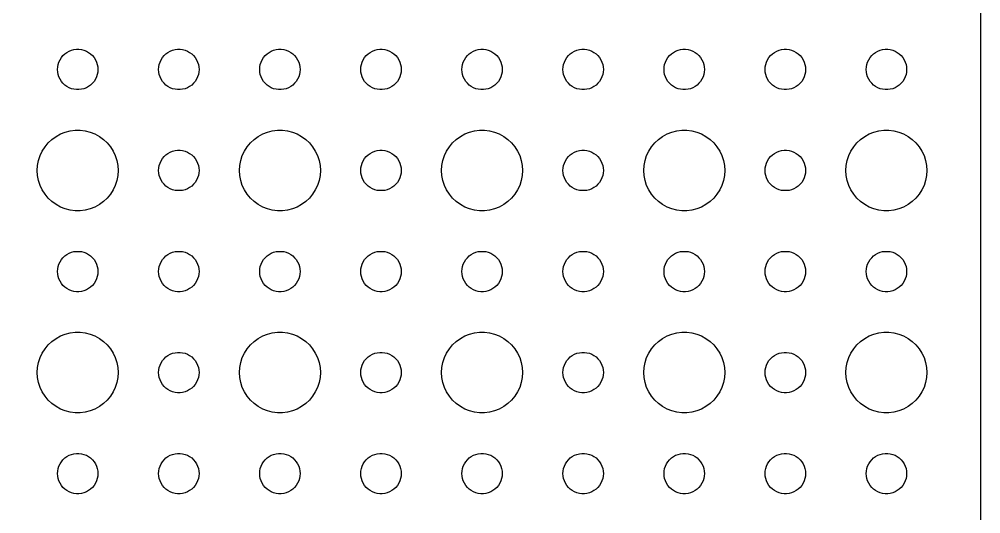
# Model space of a CAD drawing. Extents: x -67 to 67, y -74 to 74.
# Drawn here: x -4.3 to 67, y -3 to 33.7 of the extents above; entities that cross this region are included whole.
import ezdxf

# ---------------------------------------------------------------- set-up
doc = ezdxf.new("R2010")
doc.units = 0
doc.layers.get('0').update_dxf_attribs({"linetype": 'CONTINUOUS'})

msp = doc.modelspace()

# ---------------------------------------------------------------- linework, layer by layer
msp.add_lwpolyline([(67, -69.5), (67, 69.5), (66.9606, 70.1267), (66.8429, 70.7434), (66.6489, 71.3406), (66.3815, 71.9088), (66.0451, 72.4389), (65.6448, 72.9227), (65.1871, 73.3526), (64.6791, 73.7216), (64.1289, 74.0241), (63.5451, 74.2553), (62.9369, 74.4114), (62.314, 74.4901), (62, 74.4901), (62, 74.497), (-62, 74.497)])
for points in [[(-0.09419, 28.503), (-0.28107, 28.5266), (-0.46353, 28.5734), (-0.63867, 28.6428), (-0.80374, 28.7335), (-0.95614, 28.8442), (-1.09345, 28.9732), (-1.21353, 29.1183), (-1.31446, 29.2774), (-1.39466, 29.4478), (-1.45287, 29.627), (-1.48817, 29.812), (-1.5, 30), (-1.48817, 30.188), (-1.45287, 30.373), (-1.39466, 30.5522), (-1.31446, 30.7226), (-1.21353, 30.8817), (-1.09345, 31.0268), (-0.95614, 31.1558), (-0.80374, 31.2665), (-0.63867, 31.3572), (-0.46353, 31.4266), (-0.28107, 31.4734), (-0.09419, 31.497), (0.09419, 31.497), (0.28107, 31.4734), (0.46353, 31.4266), (0.63867, 31.3572), (0.80374, 31.2665), (0.95614, 31.1558), (1.09345, 31.0268), (1.21353, 30.8817), (1.31446, 30.7226), (1.39466, 30.5522), (1.45287, 30.373), (1.48817, 30.188), (1.5, 30), (1.48817, 29.812), (1.45287, 29.627), (1.39466, 29.4478), (1.31446, 29.2774), (1.21353, 29.1183), (1.09345, 28.9732), (0.95614, 28.8442), (0.80374, 28.7335), (0.63867, 28.6428), (0.46353, 28.5734), (0.28107, 28.5266), (0.09419, 28.503)], [(7.40581, 28.503), (7.21893, 28.5266), (7.03647, 28.5734), (6.86133, 28.6428), (6.69626, 28.7335), (6.54386, 28.8442), (6.40655, 28.9732), (6.28647, 29.1183), (6.18554, 29.2774), (6.10534, 29.4478), (6.04713, 29.627), (6.01183, 29.812), (6, 30), (6.01183, 30.188), (6.04713, 30.373), (6.10534, 30.5522), (6.18554, 30.7226), (6.28647, 30.8817), (6.40655, 31.0268), (6.54386, 31.1558), (6.69626, 31.2665), (6.86133, 31.3572), (7.03647, 31.4266), (7.21893, 31.4734), (7.40581, 31.497), (7.59419, 31.497), (7.78107, 31.4734), (7.96353, 31.4266), (8.13867, 31.3572), (8.30374, 31.2665), (8.45614, 31.1558), (8.59345, 31.0268), (8.71353, 30.8817), (8.81446, 30.7226), (8.89466, 30.5522), (8.95287, 30.373), (8.98817, 30.188), (9, 30), (8.98817, 29.812), (8.95287, 29.627), (8.89466, 29.4478), (8.81446, 29.2774), (8.71353, 29.1183), (8.59345, 28.9732), (8.45614, 28.8442), (8.30374, 28.7335), (8.13867, 28.6428), (7.96353, 28.5734), (7.78107, 28.5266), (7.59419, 28.503)], [(14.9058, 28.503), (14.7189, 28.5266), (14.5365, 28.5734), (14.3613, 28.6428), (14.1963, 28.7335), (14.0439, 28.8442), (13.9065, 28.9732), (13.7865, 29.1183), (13.6855, 29.2774), (13.6053, 29.4478), (13.5471, 29.627), (13.5118, 29.812), (13.5, 30), (13.5118, 30.188), (13.5471, 30.373), (13.6053, 30.5522), (13.6855, 30.7226), (13.7865, 30.8817), (13.9065, 31.0268), (14.0439, 31.1558), (14.1963, 31.2665), (14.3613, 31.3572), (14.5365, 31.4266), (14.7189, 31.4734), (14.9058, 31.497), (15.0942, 31.497), (15.2811, 31.4734), (15.4635, 31.4266), (15.6387, 31.3572), (15.8037, 31.2665), (15.9561, 31.1558), (16.0935, 31.0268), (16.2135, 30.8817), (16.3145, 30.7226), (16.3947, 30.5522), (16.4529, 30.373), (16.4882, 30.188), (16.5, 30), (16.4882, 29.812), (16.4529, 29.627), (16.3947, 29.4478), (16.3145, 29.2774), (16.2135, 29.1183), (16.0935, 28.9732), (15.9561, 28.8442), (15.8037, 28.7335), (15.6387, 28.6428), (15.4635, 28.5734), (15.2811, 28.5266), (15.0942, 28.503)], [(22.4058, 28.503), (22.2189, 28.5266), (22.0365, 28.5734), (21.8613, 28.6428), (21.6963, 28.7335), (21.5439, 28.8442), (21.4065, 28.9732), (21.2865, 29.1183), (21.1855, 29.2774), (21.1053, 29.4478), (21.0471, 29.627), (21.0118, 29.812), (21, 30), (21.0118, 30.188), (21.0471, 30.373), (21.1053, 30.5522), (21.1855, 30.7226), (21.2865, 30.8817), (21.4065, 31.0268), (21.5439, 31.1558), (21.6963, 31.2665), (21.8613, 31.3572), (22.0365, 31.4266), (22.2189, 31.4734), (22.4058, 31.497), (22.5942, 31.497), (22.7811, 31.4734), (22.9635, 31.4266), (23.1387, 31.3572), (23.3037, 31.2665), (23.4561, 31.1558), (23.5935, 31.0268), (23.7135, 30.8817), (23.8145, 30.7226), (23.8947, 30.5522), (23.9529, 30.373), (23.9882, 30.188), (24, 30), (23.9882, 29.812), (23.9529, 29.627), (23.8947, 29.4478), (23.8145, 29.2774), (23.7135, 29.1183), (23.5935, 28.9732), (23.4561, 28.8442), (23.3037, 28.7335), (23.1387, 28.6428), (22.9635, 28.5734), (22.7811, 28.5266), (22.5942, 28.503)], [(29.9058, 28.503), (29.7189, 28.5266), (29.5365, 28.5734), (29.3613, 28.6428), (29.1963, 28.7335), (29.0439, 28.8442), (28.9065, 28.9732), (28.7865, 29.1183), (28.6855, 29.2774), (28.6053, 29.4478), (28.5471, 29.627), (28.5118, 29.812), (28.5, 30), (28.5118, 30.188), (28.5471, 30.373), (28.6053, 30.5522), (28.6855, 30.7226), (28.7865, 30.8817), (28.9065, 31.0268), (29.0439, 31.1558), (29.1963, 31.2665), (29.3613, 31.3572), (29.5365, 31.4266), (29.7189, 31.4734), (29.9058, 31.497), (30.0942, 31.497), (30.2811, 31.4734), (30.4635, 31.4266), (30.6387, 31.3572), (30.8037, 31.2665), (30.9561, 31.1558), (31.0935, 31.0268), (31.2135, 30.8817), (31.3145, 30.7226), (31.3947, 30.5522), (31.4529, 30.373), (31.4882, 30.188), (31.5, 30), (31.4882, 29.812), (31.4529, 29.627), (31.3947, 29.4478), (31.3145, 29.2774), (31.2135, 29.1183), (31.0935, 28.9732), (30.9561, 28.8442), (30.8037, 28.7335), (30.6387, 28.6428), (30.4635, 28.5734), (30.2811, 28.5266), (30.0942, 28.503)], [(37.4058, 28.503), (37.2189, 28.5266), (37.0365, 28.5734), (36.8613, 28.6428), (36.6963, 28.7335), (36.5439, 28.8442), (36.4065, 28.9732), (36.2865, 29.1183), (36.1855, 29.2774), (36.1053, 29.4478), (36.0471, 29.627), (36.0118, 29.812), (36, 30), (36.0118, 30.188), (36.0471, 30.373), (36.1053, 30.5522), (36.1855, 30.7226), (36.2865, 30.8817), (36.4065, 31.0268), (36.5439, 31.1558), (36.6963, 31.2665), (36.8613, 31.3572), (37.0365, 31.4266), (37.2189, 31.4734), (37.4058, 31.497), (37.5942, 31.497), (37.7811, 31.4734), (37.9635, 31.4266), (38.1387, 31.3572), (38.3037, 31.2665), (38.4561, 31.1558), (38.5935, 31.0268), (38.7135, 30.8817), (38.8145, 30.7226), (38.8947, 30.5522), (38.9529, 30.373), (38.9882, 30.188), (39, 30), (38.9882, 29.812), (38.9529, 29.627), (38.8947, 29.4478), (38.8145, 29.2774), (38.7135, 29.1183), (38.5935, 28.9732), (38.4561, 28.8442), (38.3037, 28.7335), (38.1387, 28.6428), (37.9635, 28.5734), (37.7811, 28.5266), (37.5942, 28.503)], [(44.9058, 28.503), (44.7189, 28.5266), (44.5365, 28.5734), (44.3613, 28.6428), (44.1963, 28.7335), (44.0439, 28.8442), (43.9065, 28.9732), (43.7865, 29.1183), (43.6855, 29.2774), (43.6053, 29.4478), (43.5471, 29.627), (43.5118, 29.812), (43.5, 30), (43.5118, 30.188), (43.5471, 30.373), (43.6053, 30.5522), (43.6855, 30.7226), (43.7865, 30.8817), (43.9065, 31.0268), (44.0439, 31.1558), (44.1963, 31.2665), (44.3613, 31.3572), (44.5365, 31.4266), (44.7189, 31.4734), (44.9058, 31.497), (45.0942, 31.497), (45.2811, 31.4734), (45.4635, 31.4266), (45.6387, 31.3572), (45.8037, 31.2665), (45.9561, 31.1558), (46.0935, 31.0268), (46.2135, 30.8817), (46.3145, 30.7226), (46.3947, 30.5522), (46.4529, 30.373), (46.4882, 30.188), (46.5, 30), (46.4882, 29.812), (46.4529, 29.627), (46.3947, 29.4478), (46.3145, 29.2774), (46.2135, 29.1183), (46.0935, 28.9732), (45.9561, 28.8442), (45.8037, 28.7335), (45.6387, 28.6428), (45.4635, 28.5734), (45.2811, 28.5266), (45.0942, 28.503)], [(52.4058, 28.503), (52.2189, 28.5266), (52.0365, 28.5734), (51.8613, 28.6428), (51.6963, 28.7335), (51.5439, 28.8442), (51.4065, 28.9732), (51.2865, 29.1183), (51.1855, 29.2774), (51.1053, 29.4478), (51.0471, 29.627), (51.0118, 29.812), (51, 30), (51.0118, 30.188), (51.0471, 30.373), (51.1053, 30.5522), (51.1855, 30.7226), (51.2865, 30.8817), (51.4065, 31.0268), (51.5439, 31.1558), (51.6963, 31.2665), (51.8613, 31.3572), (52.0365, 31.4266), (52.2189, 31.4734), (52.4058, 31.497), (52.5942, 31.497), (52.7811, 31.4734), (52.9635, 31.4266), (53.1387, 31.3572), (53.3037, 31.2665), (53.4561, 31.1558), (53.5935, 31.0268), (53.7135, 30.8817), (53.8145, 30.7226), (53.8947, 30.5522), (53.9529, 30.373), (53.9882, 30.188), (54, 30), (53.9882, 29.812), (53.9529, 29.627), (53.8947, 29.4478), (53.8145, 29.2774), (53.7135, 29.1183), (53.5935, 28.9732), (53.4561, 28.8442), (53.3037, 28.7335), (53.1387, 28.6428), (52.9635, 28.5734), (52.7811, 28.5266), (52.5942, 28.503)], [(59.9058, 28.503), (59.7189, 28.5266), (59.5365, 28.5734), (59.3613, 28.6428), (59.1963, 28.7335), (59.0439, 28.8442), (58.9065, 28.9732), (58.7865, 29.1183), (58.6855, 29.2774), (58.6053, 29.4478), (58.5471, 29.627), (58.5118, 29.812), (58.5, 30), (58.5118, 30.188), (58.5471, 30.373), (58.6053, 30.5522), (58.6855, 30.7226), (58.7865, 30.8817), (58.9065, 31.0268), (59.0439, 31.1558), (59.1963, 31.2665), (59.3613, 31.3572), (59.5365, 31.4266), (59.7189, 31.4734), (59.9058, 31.497), (60.0942, 31.497), (60.2811, 31.4734), (60.4635, 31.4266), (60.6387, 31.3572), (60.8037, 31.2665), (60.9561, 31.1558), (61.0935, 31.0268), (61.2135, 30.8817), (61.3145, 30.7226), (61.3947, 30.5522), (61.4529, 30.373), (61.4882, 30.188), (61.5, 30), (61.4882, 29.812), (61.4529, 29.627), (61.3947, 29.4478), (61.3145, 29.2774), (61.2135, 29.1183), (61.0935, 28.9732), (60.9561, 28.8442), (60.8037, 28.7335), (60.6387, 28.6428), (60.4635, 28.5734), (60.2811, 28.5266), (60.0942, 28.503)], [(-0.18837, 19.5059), (-0.56214, 19.5531), (-0.92705, 19.6468), (-1.27734, 19.7855), (-1.60748, 19.967), (-1.91227, 20.1885), (-2.18691, 20.4464), (-2.42705, 20.7366), (-2.62892, 21.0547), (-2.78933, 21.3956), (-2.90575, 21.7539), (-2.97634, 22.124), (-3, 22.5), (-2.97634, 22.876), (-2.90575, 23.2461), (-2.78933, 23.6044), (-2.62892, 23.9453), (-2.42705, 24.2634), (-2.18691, 24.5536), (-1.91227, 24.8115), (-1.60748, 25.033), (-1.27734, 25.2145), (-0.92705, 25.3532), (-0.56214, 25.4469), (-0.18837, 25.4941), (0.18837, 25.4941), (0.56214, 25.4469), (0.92705, 25.3532), (1.27734, 25.2145), (1.60748, 25.033), (1.91227, 24.8115), (2.18691, 24.5536), (2.42705, 24.2634), (2.62892, 23.9453), (2.78933, 23.6044), (2.90575, 23.2461), (2.97634, 22.876), (3, 22.5), (2.97634, 22.124), (2.90575, 21.7539), (2.78933, 21.3956), (2.62892, 21.0547), (2.42705, 20.7366), (2.18691, 20.4464), (1.91227, 20.1885), (1.60748, 19.967), (1.27734, 19.7855), (0.92705, 19.6468), (0.56214, 19.5531), (0.18837, 19.5059)], [(14.8116, 19.5059), (14.4379, 19.5531), (14.0729, 19.6468), (13.7227, 19.7855), (13.3925, 19.967), (13.0877, 20.1885), (12.8131, 20.4464), (12.5729, 20.7366), (12.3711, 21.0547), (12.2107, 21.3956), (12.0943, 21.7539), (12.0237, 22.124), (12, 22.5), (12.0237, 22.876), (12.0943, 23.2461), (12.2107, 23.6044), (12.3711, 23.9453), (12.5729, 24.2634), (12.8131, 24.5536), (13.0877, 24.8115), (13.3925, 25.033), (13.7227, 25.2145), (14.0729, 25.3532), (14.4379, 25.4469), (14.8116, 25.4941), (15.1884, 25.4941), (15.5621, 25.4469), (15.9271, 25.3532), (16.2773, 25.2145), (16.6075, 25.033), (16.9123, 24.8115), (17.1869, 24.5536), (17.4271, 24.2634), (17.6289, 23.9453), (17.7893, 23.6044), (17.9057, 23.2461), (17.9763, 22.876), (18, 22.5), (17.9763, 22.124), (17.9057, 21.7539), (17.7893, 21.3956), (17.6289, 21.0547), (17.4271, 20.7366), (17.1869, 20.4464), (16.9123, 20.1885), (16.6075, 19.967), (16.2773, 19.7855), (15.9271, 19.6468), (15.5621, 19.5531), (15.1884, 19.5059)], [(29.8116, 19.5059), (29.4379, 19.5531), (29.0729, 19.6468), (28.7227, 19.7855), (28.3925, 19.967), (28.0877, 20.1885), (27.8131, 20.4464), (27.5729, 20.7366), (27.3711, 21.0547), (27.2107, 21.3956), (27.0943, 21.7539), (27.0237, 22.124), (27, 22.5), (27.0237, 22.876), (27.0943, 23.2461), (27.2107, 23.6044), (27.3711, 23.9453), (27.5729, 24.2634), (27.8131, 24.5536), (28.0877, 24.8115), (28.3925, 25.033), (28.7227, 25.2145), (29.0729, 25.3532), (29.4379, 25.4469), (29.8116, 25.4941), (30.1884, 25.4941), (30.5621, 25.4469), (30.9271, 25.3532), (31.2773, 25.2145), (31.6075, 25.033), (31.9123, 24.8115), (32.1869, 24.5536), (32.4271, 24.2634), (32.6289, 23.9453), (32.7893, 23.6044), (32.9057, 23.2461), (32.9763, 22.876), (33, 22.5), (32.9763, 22.124), (32.9057, 21.7539), (32.7893, 21.3956), (32.6289, 21.0547), (32.4271, 20.7366), (32.1869, 20.4464), (31.9123, 20.1885), (31.6075, 19.967), (31.2773, 19.7855), (30.9271, 19.6468), (30.5621, 19.5531), (30.1884, 19.5059)], [(44.8116, 19.5059), (44.4379, 19.5531), (44.0729, 19.6468), (43.7227, 19.7855), (43.3925, 19.967), (43.0877, 20.1885), (42.8131, 20.4464), (42.5729, 20.7366), (42.3711, 21.0547), (42.2107, 21.3956), (42.0943, 21.7539), (42.0237, 22.124), (42, 22.5), (42.0237, 22.876), (42.0943, 23.2461), (42.2107, 23.6044), (42.3711, 23.9453), (42.5729, 24.2634), (42.8131, 24.5536), (43.0877, 24.8115), (43.3925, 25.033), (43.7227, 25.2145), (44.0729, 25.3532), (44.4379, 25.4469), (44.8116, 25.4941), (45.1884, 25.4941), (45.5621, 25.4469), (45.9271, 25.3532), (46.2773, 25.2145), (46.6075, 25.033), (46.9123, 24.8115), (47.1869, 24.5536), (47.4271, 24.2634), (47.6289, 23.9453), (47.7893, 23.6044), (47.9057, 23.2461), (47.9763, 22.876), (48, 22.5), (47.9763, 22.124), (47.9057, 21.7539), (47.7893, 21.3956), (47.6289, 21.0547), (47.4271, 20.7366), (47.1869, 20.4464), (46.9123, 20.1885), (46.6075, 19.967), (46.2773, 19.7855), (45.9271, 19.6468), (45.5621, 19.5531), (45.1884, 19.5059)], [(59.8116, 19.5059), (59.4379, 19.5531), (59.0729, 19.6468), (58.7227, 19.7855), (58.3925, 19.967), (58.0877, 20.1885), (57.8131, 20.4464), (57.5729, 20.7366), (57.3711, 21.0547), (57.2107, 21.3956), (57.0943, 21.7539), (57.0237, 22.124), (57, 22.5), (57.0237, 22.876), (57.0943, 23.2461), (57.2107, 23.6044), (57.3711, 23.9453), (57.5729, 24.2634), (57.8131, 24.5536), (58.0877, 24.8115), (58.3925, 25.033), (58.7227, 25.2145), (59.0729, 25.3532), (59.4379, 25.4469), (59.8116, 25.4941), (60.1884, 25.4941), (60.5621, 25.4469), (60.9271, 25.3532), (61.2773, 25.2145), (61.6075, 25.033), (61.9123, 24.8115), (62.1869, 24.5536), (62.4271, 24.2634), (62.6289, 23.9453), (62.7893, 23.6044), (62.9057, 23.2461), (62.9763, 22.876), (63, 22.5), (62.9763, 22.124), (62.9057, 21.7539), (62.7893, 21.3956), (62.6289, 21.0547), (62.4271, 20.7366), (62.1869, 20.4464), (61.9123, 20.1885), (61.6075, 19.967), (61.2773, 19.7855), (60.9271, 19.6468), (60.5621, 19.5531), (60.1884, 19.5059)], [(7.40581, 21.003), (7.21893, 21.0266), (7.03647, 21.0734), (6.86133, 21.1428), (6.69626, 21.2335), (6.54386, 21.3442), (6.40655, 21.4732), (6.28647, 21.6183), (6.18554, 21.7774), (6.10534, 21.9478), (6.04713, 22.127), (6.01183, 22.312), (6, 22.5), (6.01183, 22.688), (6.04713, 22.873), (6.10534, 23.0522), (6.18554, 23.2226), (6.28647, 23.3817), (6.40655, 23.5268), (6.54386, 23.6558), (6.69626, 23.7665), (6.86133, 23.8572), (7.03647, 23.9266), (7.21893, 23.9734), (7.40581, 23.997), (7.59419, 23.997), (7.78107, 23.9734), (7.96353, 23.9266), (8.13867, 23.8572), (8.30374, 23.7665), (8.45614, 23.6558), (8.59345, 23.5268), (8.71353, 23.3817), (8.81446, 23.2226), (8.89466, 23.0522), (8.95287, 22.873), (8.98817, 22.688), (9, 22.5), (8.98817, 22.312), (8.95287, 22.127), (8.89466, 21.9478), (8.81446, 21.7774), (8.71353, 21.6183), (8.59345, 21.4732), (8.45614, 21.3442), (8.30374, 21.2335), (8.13867, 21.1428), (7.96353, 21.0734), (7.78107, 21.0266), (7.59419, 21.003)], [(22.4058, 21.003), (22.2189, 21.0266), (22.0365, 21.0734), (21.8613, 21.1428), (21.6963, 21.2335), (21.5439, 21.3442), (21.4065, 21.4732), (21.2865, 21.6183), (21.1855, 21.7774), (21.1053, 21.9478), (21.0471, 22.127), (21.0118, 22.312), (21, 22.5), (21.0118, 22.688), (21.0471, 22.873), (21.1053, 23.0522), (21.1855, 23.2226), (21.2865, 23.3817), (21.4065, 23.5268), (21.5439, 23.6558), (21.6963, 23.7665), (21.8613, 23.8572), (22.0365, 23.9266), (22.2189, 23.9734), (22.4058, 23.997), (22.5942, 23.997), (22.7811, 23.9734), (22.9635, 23.9266), (23.1387, 23.8572), (23.3037, 23.7665), (23.4561, 23.6558), (23.5935, 23.5268), (23.7135, 23.3817), (23.8145, 23.2226), (23.8947, 23.0522), (23.9529, 22.873), (23.9882, 22.688), (24, 22.5), (23.9882, 22.312), (23.9529, 22.127), (23.8947, 21.9478), (23.8145, 21.7774), (23.7135, 21.6183), (23.5935, 21.4732), (23.4561, 21.3442), (23.3037, 21.2335), (23.1387, 21.1428), (22.9635, 21.0734), (22.7811, 21.0266), (22.5942, 21.003)], [(37.4058, 21.003), (37.2189, 21.0266), (37.0365, 21.0734), (36.8613, 21.1428), (36.6963, 21.2335), (36.5439, 21.3442), (36.4065, 21.4732), (36.2865, 21.6183), (36.1855, 21.7774), (36.1053, 21.9478), (36.0471, 22.127), (36.0118, 22.312), (36, 22.5), (36.0118, 22.688), (36.0471, 22.873), (36.1053, 23.0522), (36.1855, 23.2226), (36.2865, 23.3817), (36.4065, 23.5268), (36.5439, 23.6558), (36.6963, 23.7665), (36.8613, 23.8572), (37.0365, 23.9266), (37.2189, 23.9734), (37.4058, 23.997), (37.5942, 23.997), (37.7811, 23.9734), (37.9635, 23.9266), (38.1387, 23.8572), (38.3037, 23.7665), (38.4561, 23.6558), (38.5935, 23.5268), (38.7135, 23.3817), (38.8145, 23.2226), (38.8947, 23.0522), (38.9529, 22.873), (38.9882, 22.688), (39, 22.5), (38.9882, 22.312), (38.9529, 22.127), (38.8947, 21.9478), (38.8145, 21.7774), (38.7135, 21.6183), (38.5935, 21.4732), (38.4561, 21.3442), (38.3037, 21.2335), (38.1387, 21.1428), (37.9635, 21.0734), (37.7811, 21.0266), (37.5942, 21.003)], [(52.4058, 21.003), (52.2189, 21.0266), (52.0365, 21.0734), (51.8613, 21.1428), (51.6963, 21.2335), (51.5439, 21.3442), (51.4065, 21.4732), (51.2865, 21.6183), (51.1855, 21.7774), (51.1053, 21.9478), (51.0471, 22.127), (51.0118, 22.312), (51, 22.5), (51.0118, 22.688), (51.0471, 22.873), (51.1053, 23.0522), (51.1855, 23.2226), (51.2865, 23.3817), (51.4065, 23.5268), (51.5439, 23.6558), (51.6963, 23.7665), (51.8613, 23.8572), (52.0365, 23.9266), (52.2189, 23.9734), (52.4058, 23.997), (52.5942, 23.997), (52.7811, 23.9734), (52.9635, 23.9266), (53.1387, 23.8572), (53.3037, 23.7665), (53.4561, 23.6558), (53.5935, 23.5268), (53.7135, 23.3817), (53.8145, 23.2226), (53.8947, 23.0522), (53.9529, 22.873), (53.9882, 22.688), (54, 22.5), (53.9882, 22.312), (53.9529, 22.127), (53.8947, 21.9478), (53.8145, 21.7774), (53.7135, 21.6183), (53.5935, 21.4732), (53.4561, 21.3442), (53.3037, 21.2335), (53.1387, 21.1428), (52.9635, 21.0734), (52.7811, 21.0266), (52.5942, 21.003)], [(-0.09419, 13.503), (-0.28107, 13.5266), (-0.46353, 13.5734), (-0.63867, 13.6428), (-0.80374, 13.7335), (-0.95614, 13.8442), (-1.09345, 13.9732), (-1.21353, 14.1183), (-1.31446, 14.2774), (-1.39466, 14.4478), (-1.45287, 14.627), (-1.48817, 14.812), (-1.5, 15), (-1.48817, 15.188), (-1.45287, 15.373), (-1.39466, 15.5522), (-1.31446, 15.7226), (-1.21353, 15.8817), (-1.09345, 16.0268), (-0.95614, 16.1558), (-0.80374, 16.2665), (-0.63867, 16.3572), (-0.46353, 16.4266), (-0.28107, 16.4734), (-0.09419, 16.497), (0.09419, 16.497), (0.28107, 16.4734), (0.46353, 16.4266), (0.63867, 16.3572), (0.80374, 16.2665), (0.95614, 16.1558), (1.09345, 16.0268), (1.21353, 15.8817), (1.31446, 15.7226), (1.39466, 15.5522), (1.45287, 15.373), (1.48817, 15.188), (1.5, 15), (1.48817, 14.812), (1.45287, 14.627), (1.39466, 14.4478), (1.31446, 14.2774), (1.21353, 14.1183), (1.09345, 13.9732), (0.95614, 13.8442), (0.80374, 13.7335), (0.63867, 13.6428), (0.46353, 13.5734), (0.28107, 13.5266), (0.09419, 13.503)], [(7.40581, 13.503), (7.21893, 13.5266), (7.03647, 13.5734), (6.86133, 13.6428), (6.69626, 13.7335), (6.54386, 13.8442), (6.40655, 13.9732), (6.28647, 14.1183), (6.18554, 14.2774), (6.10534, 14.4478), (6.04713, 14.627), (6.01183, 14.812), (6, 15), (6.01183, 15.188), (6.04713, 15.373), (6.10534, 15.5522), (6.18554, 15.7226), (6.28647, 15.8817), (6.40655, 16.0268), (6.54386, 16.1558), (6.69626, 16.2665), (6.86133, 16.3572), (7.03647, 16.4266), (7.21893, 16.4734), (7.40581, 16.497), (7.59419, 16.497), (7.78107, 16.4734), (7.96353, 16.4266), (8.13867, 16.3572), (8.30374, 16.2665), (8.45614, 16.1558), (8.59345, 16.0268), (8.71353, 15.8817), (8.81446, 15.7226), (8.89466, 15.5522), (8.95287, 15.373), (8.98817, 15.188), (9, 15), (8.98817, 14.812), (8.95287, 14.627), (8.89466, 14.4478), (8.81446, 14.2774), (8.71353, 14.1183), (8.59345, 13.9732), (8.45614, 13.8442), (8.30374, 13.7335), (8.13867, 13.6428), (7.96353, 13.5734), (7.78107, 13.5266), (7.59419, 13.503)], [(14.9058, 13.503), (14.7189, 13.5266), (14.5365, 13.5734), (14.3613, 13.6428), (14.1963, 13.7335), (14.0439, 13.8442), (13.9065, 13.9732), (13.7865, 14.1183), (13.6855, 14.2774), (13.6053, 14.4478), (13.5471, 14.627), (13.5118, 14.812), (13.5, 15), (13.5118, 15.188), (13.5471, 15.373), (13.6053, 15.5522), (13.6855, 15.7226), (13.7865, 15.8817), (13.9065, 16.0268), (14.0439, 16.1558), (14.1963, 16.2665), (14.3613, 16.3572), (14.5365, 16.4266), (14.7189, 16.4734), (14.9058, 16.497), (15.0942, 16.497), (15.2811, 16.4734), (15.4635, 16.4266), (15.6387, 16.3572), (15.8037, 16.2665), (15.9561, 16.1558), (16.0935, 16.0268), (16.2135, 15.8817), (16.3145, 15.7226), (16.3947, 15.5522), (16.4529, 15.373), (16.4882, 15.188), (16.5, 15), (16.4882, 14.812), (16.4529, 14.627), (16.3947, 14.4478), (16.3145, 14.2774), (16.2135, 14.1183), (16.0935, 13.9732), (15.9561, 13.8442), (15.8037, 13.7335), (15.6387, 13.6428), (15.4635, 13.5734), (15.2811, 13.5266), (15.0942, 13.503)], [(22.4058, 13.503), (22.2189, 13.5266), (22.0365, 13.5734), (21.8613, 13.6428), (21.6963, 13.7335), (21.5439, 13.8442), (21.4065, 13.9732), (21.2865, 14.1183), (21.1855, 14.2774), (21.1053, 14.4478), (21.0471, 14.627), (21.0118, 14.812), (21, 15), (21.0118, 15.188), (21.0471, 15.373), (21.1053, 15.5522), (21.1855, 15.7226), (21.2865, 15.8817), (21.4065, 16.0268), (21.5439, 16.1558), (21.6963, 16.2665), (21.8613, 16.3572), (22.0365, 16.4266), (22.2189, 16.4734), (22.4058, 16.497), (22.5942, 16.497), (22.7811, 16.4734), (22.9635, 16.4266), (23.1387, 16.3572), (23.3037, 16.2665), (23.4561, 16.1558), (23.5935, 16.0268), (23.7135, 15.8817), (23.8145, 15.7226), (23.8947, 15.5522), (23.9529, 15.373), (23.9882, 15.188), (24, 15), (23.9882, 14.812), (23.9529, 14.627), (23.8947, 14.4478), (23.8145, 14.2774), (23.7135, 14.1183), (23.5935, 13.9732), (23.4561, 13.8442), (23.3037, 13.7335), (23.1387, 13.6428), (22.9635, 13.5734), (22.7811, 13.5266), (22.5942, 13.503)], [(29.9058, 13.503), (29.7189, 13.5266), (29.5365, 13.5734), (29.3613, 13.6428), (29.1963, 13.7335), (29.0439, 13.8442), (28.9065, 13.9732), (28.7865, 14.1183), (28.6855, 14.2774), (28.6053, 14.4478), (28.5471, 14.627), (28.5118, 14.812), (28.5, 15), (28.5118, 15.188), (28.5471, 15.373), (28.6053, 15.5522), (28.6855, 15.7226), (28.7865, 15.8817), (28.9065, 16.0268), (29.0439, 16.1558), (29.1963, 16.2665), (29.3613, 16.3572), (29.5365, 16.4266), (29.7189, 16.4734), (29.9058, 16.497), (30.0942, 16.497), (30.2811, 16.4734), (30.4635, 16.4266), (30.6387, 16.3572), (30.8037, 16.2665), (30.9561, 16.1558), (31.0935, 16.0268), (31.2135, 15.8817), (31.3145, 15.7226), (31.3947, 15.5522), (31.4529, 15.373), (31.4882, 15.188), (31.5, 15), (31.4882, 14.812), (31.4529, 14.627), (31.3947, 14.4478), (31.3145, 14.2774), (31.2135, 14.1183), (31.0935, 13.9732), (30.9561, 13.8442), (30.8037, 13.7335), (30.6387, 13.6428), (30.4635, 13.5734), (30.2811, 13.5266), (30.0942, 13.503)], [(37.4058, 13.503), (37.2189, 13.5266), (37.0365, 13.5734), (36.8613, 13.6428), (36.6963, 13.7335), (36.5439, 13.8442), (36.4065, 13.9732), (36.2865, 14.1183), (36.1855, 14.2774), (36.1053, 14.4478), (36.0471, 14.627), (36.0118, 14.812), (36, 15), (36.0118, 15.188), (36.0471, 15.373), (36.1053, 15.5522), (36.1855, 15.7226), (36.2865, 15.8817), (36.4065, 16.0268), (36.5439, 16.1558), (36.6963, 16.2665), (36.8613, 16.3572), (37.0365, 16.4266), (37.2189, 16.4734), (37.4058, 16.497), (37.5942, 16.497), (37.7811, 16.4734), (37.9635, 16.4266), (38.1387, 16.3572), (38.3037, 16.2665), (38.4561, 16.1558), (38.5935, 16.0268), (38.7135, 15.8817), (38.8145, 15.7226), (38.8947, 15.5522), (38.9529, 15.373), (38.9882, 15.188), (39, 15), (38.9882, 14.812), (38.9529, 14.627), (38.8947, 14.4478), (38.8145, 14.2774), (38.7135, 14.1183), (38.5935, 13.9732), (38.4561, 13.8442), (38.3037, 13.7335), (38.1387, 13.6428), (37.9635, 13.5734), (37.7811, 13.5266), (37.5942, 13.503)], [(44.9058, 13.503), (44.7189, 13.5266), (44.5365, 13.5734), (44.3613, 13.6428), (44.1963, 13.7335), (44.0439, 13.8442), (43.9065, 13.9732), (43.7865, 14.1183), (43.6855, 14.2774), (43.6053, 14.4478), (43.5471, 14.627), (43.5118, 14.812), (43.5, 15), (43.5118, 15.188), (43.5471, 15.373), (43.6053, 15.5522), (43.6855, 15.7226), (43.7865, 15.8817), (43.9065, 16.0268), (44.0439, 16.1558), (44.1963, 16.2665), (44.3613, 16.3572), (44.5365, 16.4266), (44.7189, 16.4734), (44.9058, 16.497), (45.0942, 16.497), (45.2811, 16.4734), (45.4635, 16.4266), (45.6387, 16.3572), (45.8037, 16.2665), (45.9561, 16.1558), (46.0935, 16.0268), (46.2135, 15.8817), (46.3145, 15.7226), (46.3947, 15.5522), (46.4529, 15.373), (46.4882, 15.188), (46.5, 15), (46.4882, 14.812), (46.4529, 14.627), (46.3947, 14.4478), (46.3145, 14.2774), (46.2135, 14.1183), (46.0935, 13.9732), (45.9561, 13.8442), (45.8037, 13.7335), (45.6387, 13.6428), (45.4635, 13.5734), (45.2811, 13.5266), (45.0942, 13.503)], [(52.4058, 13.503), (52.2189, 13.5266), (52.0365, 13.5734), (51.8613, 13.6428), (51.6963, 13.7335), (51.5439, 13.8442), (51.4065, 13.9732), (51.2865, 14.1183), (51.1855, 14.2774), (51.1053, 14.4478), (51.0471, 14.627), (51.0118, 14.812), (51, 15), (51.0118, 15.188), (51.0471, 15.373), (51.1053, 15.5522), (51.1855, 15.7226), (51.2865, 15.8817), (51.4065, 16.0268), (51.5439, 16.1558), (51.6963, 16.2665), (51.8613, 16.3572), (52.0365, 16.4266), (52.2189, 16.4734), (52.4058, 16.497), (52.5942, 16.497), (52.7811, 16.4734), (52.9635, 16.4266), (53.1387, 16.3572), (53.3037, 16.2665), (53.4561, 16.1558), (53.5935, 16.0268), (53.7135, 15.8817), (53.8145, 15.7226), (53.8947, 15.5522), (53.9529, 15.373), (53.9882, 15.188), (54, 15), (53.9882, 14.812), (53.9529, 14.627), (53.8947, 14.4478), (53.8145, 14.2774), (53.7135, 14.1183), (53.5935, 13.9732), (53.4561, 13.8442), (53.3037, 13.7335), (53.1387, 13.6428), (52.9635, 13.5734), (52.7811, 13.5266), (52.5942, 13.503)], [(59.9058, 13.503), (59.7189, 13.5266), (59.5365, 13.5734), (59.3613, 13.6428), (59.1963, 13.7335), (59.0439, 13.8442), (58.9065, 13.9732), (58.7865, 14.1183), (58.6855, 14.2774), (58.6053, 14.4478), (58.5471, 14.627), (58.5118, 14.812), (58.5, 15), (58.5118, 15.188), (58.5471, 15.373), (58.6053, 15.5522), (58.6855, 15.7226), (58.7865, 15.8817), (58.9065, 16.0268), (59.0439, 16.1558), (59.1963, 16.2665), (59.3613, 16.3572), (59.5365, 16.4266), (59.7189, 16.4734), (59.9058, 16.497), (60.0942, 16.497), (60.2811, 16.4734), (60.4635, 16.4266), (60.6387, 16.3572), (60.8037, 16.2665), (60.9561, 16.1558), (61.0935, 16.0268), (61.2135, 15.8817), (61.3145, 15.7226), (61.3947, 15.5522), (61.4529, 15.373), (61.4882, 15.188), (61.5, 15), (61.4882, 14.812), (61.4529, 14.627), (61.3947, 14.4478), (61.3145, 14.2774), (61.2135, 14.1183), (61.0935, 13.9732), (60.9561, 13.8442), (60.8037, 13.7335), (60.6387, 13.6428), (60.4635, 13.5734), (60.2811, 13.5266), (60.0942, 13.503)], [(-0.18837, 4.50592), (-0.56214, 4.55314), (-0.92705, 4.64683), (-1.27734, 4.78552), (-1.60748, 4.96702), (-1.91227, 5.18846), (-2.18691, 5.44636), (-2.42705, 5.73664), (-2.62892, 6.05474), (-2.78933, 6.39563), (-2.90575, 6.75393), (-2.97634, 7.124), (-3, 7.5), (-2.97634, 7.876), (-2.90575, 8.24607), (-2.78933, 8.60437), (-2.62892, 8.94526), (-2.42705, 9.26336), (-2.18691, 9.55364), (-1.91227, 9.81154), (-1.60748, 10.033), (-1.27734, 10.2145), (-0.92705, 10.3532), (-0.56214, 10.4469), (-0.18837, 10.4941), (0.18837, 10.4941), (0.56214, 10.4469), (0.92705, 10.3532), (1.27734, 10.2145), (1.60748, 10.033), (1.91227, 9.81154), (2.18691, 9.55364), (2.42705, 9.26336), (2.62892, 8.94526), (2.78933, 8.60437), (2.90575, 8.24607), (2.97634, 7.876), (3, 7.5), (2.97634, 7.124), (2.90575, 6.75393), (2.78933, 6.39563), (2.62892, 6.05474), (2.42705, 5.73664), (2.18691, 5.44636), (1.91227, 5.18846), (1.60748, 4.96702), (1.27734, 4.78552), (0.92705, 4.64683), (0.56214, 4.55314), (0.18837, 4.50592)], [(14.8116, 4.50592), (14.4379, 4.55314), (14.0729, 4.64683), (13.7227, 4.78552), (13.3925, 4.96702), (13.0877, 5.18846), (12.8131, 5.44636), (12.5729, 5.73664), (12.3711, 6.05474), (12.2107, 6.39563), (12.0943, 6.75393), (12.0237, 7.124), (12, 7.5), (12.0237, 7.876), (12.0943, 8.24607), (12.2107, 8.60437), (12.3711, 8.94526), (12.5729, 9.26336), (12.8131, 9.55364), (13.0877, 9.81154), (13.3925, 10.033), (13.7227, 10.2145), (14.0729, 10.3532), (14.4379, 10.4469), (14.8116, 10.4941), (15.1884, 10.4941), (15.5621, 10.4469), (15.9271, 10.3532), (16.2773, 10.2145), (16.6075, 10.033), (16.9123, 9.81154), (17.1869, 9.55364), (17.4271, 9.26336), (17.6289, 8.94526), (17.7893, 8.60437), (17.9057, 8.24607), (17.9763, 7.876), (18, 7.5), (17.9763, 7.124), (17.9057, 6.75393), (17.7893, 6.39563), (17.6289, 6.05474), (17.4271, 5.73664), (17.1869, 5.44636), (16.9123, 5.18846), (16.6075, 4.96702), (16.2773, 4.78552), (15.9271, 4.64683), (15.5621, 4.55314), (15.1884, 4.50592)], [(29.8116, 4.50592), (29.4379, 4.55314), (29.0729, 4.64683), (28.7227, 4.78552), (28.3925, 4.96702), (28.0877, 5.18846), (27.8131, 5.44636), (27.5729, 5.73664), (27.3711, 6.05474), (27.2107, 6.39563), (27.0943, 6.75393), (27.0237, 7.124), (27, 7.5), (27.0237, 7.876), (27.0943, 8.24607), (27.2107, 8.60437), (27.3711, 8.94526), (27.5729, 9.26336), (27.8131, 9.55364), (28.0877, 9.81154), (28.3925, 10.033), (28.7227, 10.2145), (29.0729, 10.3532), (29.4379, 10.4469), (29.8116, 10.4941), (30.1884, 10.4941), (30.5621, 10.4469), (30.9271, 10.3532), (31.2773, 10.2145), (31.6075, 10.033), (31.9123, 9.81154), (32.1869, 9.55364), (32.4271, 9.26336), (32.6289, 8.94526), (32.7893, 8.60437), (32.9057, 8.24607), (32.9763, 7.876), (33, 7.5), (32.9763, 7.124), (32.9057, 6.75393), (32.7893, 6.39563), (32.6289, 6.05474), (32.4271, 5.73664), (32.1869, 5.44636), (31.9123, 5.18846), (31.6075, 4.96702), (31.2773, 4.78552), (30.9271, 4.64683), (30.5621, 4.55314), (30.1884, 4.50592)], [(44.8116, 4.50592), (44.4379, 4.55314), (44.0729, 4.64683), (43.7227, 4.78552), (43.3925, 4.96702), (43.0877, 5.18846), (42.8131, 5.44636), (42.5729, 5.73664), (42.3711, 6.05474), (42.2107, 6.39563), (42.0943, 6.75393), (42.0237, 7.124), (42, 7.5), (42.0237, 7.876), (42.0943, 8.24607), (42.2107, 8.60437), (42.3711, 8.94526), (42.5729, 9.26336), (42.8131, 9.55364), (43.0877, 9.81154), (43.3925, 10.033), (43.7227, 10.2145), (44.0729, 10.3532), (44.4379, 10.4469), (44.8116, 10.4941), (45.1884, 10.4941), (45.5621, 10.4469), (45.9271, 10.3532), (46.2773, 10.2145), (46.6075, 10.033), (46.9123, 9.81154), (47.1869, 9.55364), (47.4271, 9.26336), (47.6289, 8.94526), (47.7893, 8.60437), (47.9057, 8.24607), (47.9763, 7.876), (48, 7.5), (47.9763, 7.124), (47.9057, 6.75393), (47.7893, 6.39563), (47.6289, 6.05474), (47.4271, 5.73664), (47.1869, 5.44636), (46.9123, 5.18846), (46.6075, 4.96702), (46.2773, 4.78552), (45.9271, 4.64683), (45.5621, 4.55314), (45.1884, 4.50592)], [(59.8116, 4.50592), (59.4379, 4.55314), (59.0729, 4.64683), (58.7227, 4.78552), (58.3925, 4.96702), (58.0877, 5.18846), (57.8131, 5.44636), (57.5729, 5.73664), (57.3711, 6.05474), (57.2107, 6.39563), (57.0943, 6.75393), (57.0237, 7.124), (57, 7.5), (57.0237, 7.876), (57.0943, 8.24607), (57.2107, 8.60437), (57.3711, 8.94526), (57.5729, 9.26336), (57.8131, 9.55364), (58.0877, 9.81154), (58.3925, 10.033), (58.7227, 10.2145), (59.0729, 10.3532), (59.4379, 10.4469), (59.8116, 10.4941), (60.1884, 10.4941), (60.5621, 10.4469), (60.9271, 10.3532), (61.2773, 10.2145), (61.6075, 10.033), (61.9123, 9.81154), (62.1869, 9.55364), (62.4271, 9.26336), (62.6289, 8.94526), (62.7893, 8.60437), (62.9057, 8.24607), (62.9763, 7.876), (63, 7.5), (62.9763, 7.124), (62.9057, 6.75393), (62.7893, 6.39563), (62.6289, 6.05474), (62.4271, 5.73664), (62.1869, 5.44636), (61.9123, 5.18846), (61.6075, 4.96702), (61.2773, 4.78552), (60.9271, 4.64683), (60.5621, 4.55314), (60.1884, 4.50592)], [(7.40581, 6.00296), (7.21893, 6.02657), (7.03647, 6.07342), (6.86133, 6.14276), (6.69626, 6.23351), (6.54386, 6.34423), (6.40655, 6.47318), (6.28647, 6.61832), (6.18554, 6.77737), (6.10534, 6.94781), (6.04713, 7.12697), (6.01183, 7.312), (6, 7.5), (6.01183, 7.688), (6.04713, 7.87303), (6.10534, 8.05219), (6.18554, 8.22263), (6.28647, 8.38168), (6.40655, 8.52682), (6.54386, 8.65577), (6.69626, 8.76649), (6.86133, 8.85724), (7.03647, 8.92658), (7.21893, 8.97343), (7.40581, 8.99704), (7.59419, 8.99704), (7.78107, 8.97343), (7.96353, 8.92658), (8.13867, 8.85724), (8.30374, 8.76649), (8.45614, 8.65577), (8.59345, 8.52682), (8.71353, 8.38168), (8.81446, 8.22263), (8.89466, 8.05219), (8.95287, 7.87303), (8.98817, 7.688), (9, 7.5), (8.98817, 7.312), (8.95287, 7.12697), (8.89466, 6.94781), (8.81446, 6.77737), (8.71353, 6.61832), (8.59345, 6.47318), (8.45614, 6.34423), (8.30374, 6.23351), (8.13867, 6.14276), (7.96353, 6.07342), (7.78107, 6.02657), (7.59419, 6.00296)], [(22.4058, 6.00296), (22.2189, 6.02657), (22.0365, 6.07342), (21.8613, 6.14276), (21.6963, 6.23351), (21.5439, 6.34423), (21.4065, 6.47318), (21.2865, 6.61832), (21.1855, 6.77737), (21.1053, 6.94781), (21.0471, 7.12697), (21.0118, 7.312), (21, 7.5), (21.0118, 7.688), (21.0471, 7.87303), (21.1053, 8.05219), (21.1855, 8.22263), (21.2865, 8.38168), (21.4065, 8.52682), (21.5439, 8.65577), (21.6963, 8.76649), (21.8613, 8.85724), (22.0365, 8.92658), (22.2189, 8.97343), (22.4058, 8.99704), (22.5942, 8.99704), (22.7811, 8.97343), (22.9635, 8.92658), (23.1387, 8.85724), (23.3037, 8.76649), (23.4561, 8.65577), (23.5935, 8.52682), (23.7135, 8.38168), (23.8145, 8.22263), (23.8947, 8.05219), (23.9529, 7.87303), (23.9882, 7.688), (24, 7.5), (23.9882, 7.312), (23.9529, 7.12697), (23.8947, 6.94781), (23.8145, 6.77737), (23.7135, 6.61832), (23.5935, 6.47318), (23.4561, 6.34423), (23.3037, 6.23351), (23.1387, 6.14276), (22.9635, 6.07342), (22.7811, 6.02657), (22.5942, 6.00296)], [(37.4058, 6.00296), (37.2189, 6.02657), (37.0365, 6.07342), (36.8613, 6.14276), (36.6963, 6.23351), (36.5439, 6.34423), (36.4065, 6.47318), (36.2865, 6.61832), (36.1855, 6.77737), (36.1053, 6.94781), (36.0471, 7.12697), (36.0118, 7.312), (36, 7.5), (36.0118, 7.688), (36.0471, 7.87303), (36.1053, 8.05219), (36.1855, 8.22263), (36.2865, 8.38168), (36.4065, 8.52682), (36.5439, 8.65577), (36.6963, 8.76649), (36.8613, 8.85724), (37.0365, 8.92658), (37.2189, 8.97343), (37.4058, 8.99704), (37.5942, 8.99704), (37.7811, 8.97343), (37.9635, 8.92658), (38.1387, 8.85724), (38.3037, 8.76649), (38.4561, 8.65577), (38.5935, 8.52682), (38.7135, 8.38168), (38.8145, 8.22263), (38.8947, 8.05219), (38.9529, 7.87303), (38.9882, 7.688), (39, 7.5), (38.9882, 7.312), (38.9529, 7.12697), (38.8947, 6.94781), (38.8145, 6.77737), (38.7135, 6.61832), (38.5935, 6.47318), (38.4561, 6.34423), (38.3037, 6.23351), (38.1387, 6.14276), (37.9635, 6.07342), (37.7811, 6.02657), (37.5942, 6.00296)], [(52.4058, 6.00296), (52.2189, 6.02657), (52.0365, 6.07342), (51.8613, 6.14276), (51.6963, 6.23351), (51.5439, 6.34423), (51.4065, 6.47318), (51.2865, 6.61832), (51.1855, 6.77737), (51.1053, 6.94781), (51.0471, 7.12697), (51.0118, 7.312), (51, 7.5), (51.0118, 7.688), (51.0471, 7.87303), (51.1053, 8.05219), (51.1855, 8.22263), (51.2865, 8.38168), (51.4065, 8.52682), (51.5439, 8.65577), (51.6963, 8.76649), (51.8613, 8.85724), (52.0365, 8.92658), (52.2189, 8.97343), (52.4058, 8.99704), (52.5942, 8.99704), (52.7811, 8.97343), (52.9635, 8.92658), (53.1387, 8.85724), (53.3037, 8.76649), (53.4561, 8.65577), (53.5935, 8.52682), (53.7135, 8.38168), (53.8145, 8.22263), (53.8947, 8.05219), (53.9529, 7.87303), (53.9882, 7.688), (54, 7.5), (53.9882, 7.312), (53.9529, 7.12697), (53.8947, 6.94781), (53.8145, 6.77737), (53.7135, 6.61832), (53.5935, 6.47318), (53.4561, 6.34423), (53.3037, 6.23351), (53.1387, 6.14276), (52.9635, 6.07342), (52.7811, 6.02657), (52.5942, 6.00296)], [(-0.09419, -1.49704), (-0.28107, -1.47343), (-0.46353, -1.42658), (-0.63867, -1.35724), (-0.80374, -1.26649), (-0.95614, -1.15577), (-1.09345, -1.02682), (-1.21353, -0.88168), (-1.31446, -0.72263), (-1.39466, -0.55219), (-1.45287, -0.37304), (-1.48817, -0.188), (-1.5, 0), (-1.48817, 0.188), (-1.45287, 0.37304), (-1.39466, 0.55219), (-1.31446, 0.72263), (-1.21353, 0.88168), (-1.09345, 1.02682), (-0.95614, 1.15577), (-0.80374, 1.26649), (-0.63867, 1.35724), (-0.46353, 1.42658), (-0.28107, 1.47343), (-0.09419, 1.49704), (0.09419, 1.49704), (0.28107, 1.47343), (0.46353, 1.42658), (0.63867, 1.35724), (0.80374, 1.26649), (0.95614, 1.15577), (1.09345, 1.02682), (1.21353, 0.88168), (1.31446, 0.72263), (1.39466, 0.55219), (1.45287, 0.37304), (1.48817, 0.188), (1.5, 0), (1.48817, -0.188), (1.45287, -0.37304), (1.39466, -0.55219), (1.31446, -0.72263), (1.21353, -0.88168), (1.09345, -1.02682), (0.95614, -1.15577), (0.80374, -1.26649), (0.63867, -1.35724), (0.46353, -1.42658), (0.28107, -1.47343), (0.09419, -1.49704)], [(7.40581, -1.49704), (7.21893, -1.47343), (7.03647, -1.42658), (6.86133, -1.35724), (6.69626, -1.26649), (6.54386, -1.15577), (6.40655, -1.02682), (6.28647, -0.88168), (6.18554, -0.72263), (6.10534, -0.55219), (6.04713, -0.37304), (6.01183, -0.188), (6, 0), (6.01183, 0.188), (6.04713, 0.37304), (6.10534, 0.55219), (6.18554, 0.72263), (6.28647, 0.88168), (6.40655, 1.02682), (6.54386, 1.15577), (6.69626, 1.26649), (6.86133, 1.35724), (7.03647, 1.42658), (7.21893, 1.47343), (7.40581, 1.49704), (7.59419, 1.49704), (7.78107, 1.47343), (7.96353, 1.42658), (8.13867, 1.35724), (8.30374, 1.26649), (8.45614, 1.15577), (8.59345, 1.02682), (8.71353, 0.88168), (8.81446, 0.72263), (8.89466, 0.55219), (8.95287, 0.37304), (8.98817, 0.188), (9, 0), (8.98817, -0.188), (8.95287, -0.37304), (8.89466, -0.55219), (8.81446, -0.72263), (8.71353, -0.88168), (8.59345, -1.02682), (8.45614, -1.15577), (8.30374, -1.26649), (8.13867, -1.35724), (7.96353, -1.42658), (7.78107, -1.47343), (7.59419, -1.49704)], [(14.9058, -1.49704), (14.7189, -1.47343), (14.5365, -1.42658), (14.3613, -1.35724), (14.1963, -1.26649), (14.0439, -1.15577), (13.9065, -1.02682), (13.7865, -0.88168), (13.6855, -0.72263), (13.6053, -0.55219), (13.5471, -0.37304), (13.5118, -0.188), (13.5, 0), (13.5118, 0.188), (13.5471, 0.37304), (13.6053, 0.55219), (13.6855, 0.72263), (13.7865, 0.88168), (13.9065, 1.02682), (14.0439, 1.15577), (14.1963, 1.26649), (14.3613, 1.35724), (14.5365, 1.42658), (14.7189, 1.47343), (14.9058, 1.49704), (15.0942, 1.49704), (15.2811, 1.47343), (15.4635, 1.42658), (15.6387, 1.35724), (15.8037, 1.26649), (15.9561, 1.15577), (16.0935, 1.02682), (16.2135, 0.88168), (16.3145, 0.72263), (16.3947, 0.55219), (16.4529, 0.37304), (16.4882, 0.188), (16.5, 0), (16.4882, -0.188), (16.4529, -0.37304), (16.3947, -0.55219), (16.3145, -0.72263), (16.2135, -0.88168), (16.0935, -1.02682), (15.9561, -1.15577), (15.8037, -1.26649), (15.6387, -1.35724), (15.4635, -1.42658), (15.2811, -1.47343), (15.0942, -1.49704)], [(22.4058, -1.49704), (22.2189, -1.47343), (22.0365, -1.42658), (21.8613, -1.35724), (21.6963, -1.26649), (21.5439, -1.15577), (21.4065, -1.02682), (21.2865, -0.88168), (21.1855, -0.72263), (21.1053, -0.55219), (21.0471, -0.37304), (21.0118, -0.188), (21, 0), (21.0118, 0.188), (21.0471, 0.37304), (21.1053, 0.55219), (21.1855, 0.72263), (21.2865, 0.88168), (21.4065, 1.02682), (21.5439, 1.15577), (21.6963, 1.26649), (21.8613, 1.35724), (22.0365, 1.42658), (22.2189, 1.47343), (22.4058, 1.49704), (22.5942, 1.49704), (22.7811, 1.47343), (22.9635, 1.42658), (23.1387, 1.35724), (23.3037, 1.26649), (23.4561, 1.15577), (23.5935, 1.02682), (23.7135, 0.88168), (23.8145, 0.72263), (23.8947, 0.55219), (23.9529, 0.37304), (23.9882, 0.188), (24, 0), (23.9882, -0.188), (23.9529, -0.37304), (23.8947, -0.55219), (23.8145, -0.72263), (23.7135, -0.88168), (23.5935, -1.02682), (23.4561, -1.15577), (23.3037, -1.26649), (23.1387, -1.35724), (22.9635, -1.42658), (22.7811, -1.47343), (22.5942, -1.49704)], [(29.9058, -1.49704), (29.7189, -1.47343), (29.5365, -1.42658), (29.3613, -1.35724), (29.1963, -1.26649), (29.0439, -1.15577), (28.9065, -1.02682), (28.7865, -0.88168), (28.6855, -0.72263), (28.6053, -0.55219), (28.5471, -0.37304), (28.5118, -0.188), (28.5, 0), (28.5118, 0.188), (28.5471, 0.37304), (28.6053, 0.55219), (28.6855, 0.72263), (28.7865, 0.88168), (28.9065, 1.02682), (29.0439, 1.15577), (29.1963, 1.26649), (29.3613, 1.35724), (29.5365, 1.42658), (29.7189, 1.47343), (29.9058, 1.49704), (30.0942, 1.49704), (30.2811, 1.47343), (30.4635, 1.42658), (30.6387, 1.35724), (30.8037, 1.26649), (30.9561, 1.15577), (31.0935, 1.02682), (31.2135, 0.88168), (31.3145, 0.72263), (31.3947, 0.55219), (31.4529, 0.37304), (31.4882, 0.188), (31.5, 0), (31.4882, -0.188), (31.4529, -0.37304), (31.3947, -0.55219), (31.3145, -0.72263), (31.2135, -0.88168), (31.0935, -1.02682), (30.9561, -1.15577), (30.8037, -1.26649), (30.6387, -1.35724), (30.4635, -1.42658), (30.2811, -1.47343), (30.0942, -1.49704)], [(37.4058, -1.49704), (37.2189, -1.47343), (37.0365, -1.42658), (36.8613, -1.35724), (36.6963, -1.26649), (36.5439, -1.15577), (36.4065, -1.02682), (36.2865, -0.88168), (36.1855, -0.72263), (36.1053, -0.55219), (36.0471, -0.37304), (36.0118, -0.188), (36, 0), (36.0118, 0.188), (36.0471, 0.37304), (36.1053, 0.55219), (36.1855, 0.72263), (36.2865, 0.88168), (36.4065, 1.02682), (36.5439, 1.15577), (36.6963, 1.26649), (36.8613, 1.35724), (37.0365, 1.42658), (37.2189, 1.47343), (37.4058, 1.49704), (37.5942, 1.49704), (37.7811, 1.47343), (37.9635, 1.42658), (38.1387, 1.35724), (38.3037, 1.26649), (38.4561, 1.15577), (38.5935, 1.02682), (38.7135, 0.88168), (38.8145, 0.72263), (38.8947, 0.55219), (38.9529, 0.37304), (38.9882, 0.188), (39, 0), (38.9882, -0.188), (38.9529, -0.37304), (38.8947, -0.55219), (38.8145, -0.72263), (38.7135, -0.88168), (38.5935, -1.02682), (38.4561, -1.15577), (38.3037, -1.26649), (38.1387, -1.35724), (37.9635, -1.42658), (37.7811, -1.47343), (37.5942, -1.49704)], [(44.9058, -1.49704), (44.7189, -1.47343), (44.5365, -1.42658), (44.3613, -1.35724), (44.1963, -1.26649), (44.0439, -1.15577), (43.9065, -1.02682), (43.7865, -0.88168), (43.6855, -0.72263), (43.6053, -0.55219), (43.5471, -0.37304), (43.5118, -0.188), (43.5, 0), (43.5118, 0.188), (43.5471, 0.37304), (43.6053, 0.55219), (43.6855, 0.72263), (43.7865, 0.88168), (43.9065, 1.02682), (44.0439, 1.15577), (44.1963, 1.26649), (44.3613, 1.35724), (44.5365, 1.42658), (44.7189, 1.47343), (44.9058, 1.49704), (45.0942, 1.49704), (45.2811, 1.47343), (45.4635, 1.42658), (45.6387, 1.35724), (45.8037, 1.26649), (45.9561, 1.15577), (46.0935, 1.02682), (46.2135, 0.88168), (46.3145, 0.72263), (46.3947, 0.55219), (46.4529, 0.37304), (46.4882, 0.188), (46.5, 0), (46.4882, -0.188), (46.4529, -0.37304), (46.3947, -0.55219), (46.3145, -0.72263), (46.2135, -0.88168), (46.0935, -1.02682), (45.9561, -1.15577), (45.8037, -1.26649), (45.6387, -1.35724), (45.4635, -1.42658), (45.2811, -1.47343), (45.0942, -1.49704)], [(52.4058, -1.49704), (52.2189, -1.47343), (52.0365, -1.42658), (51.8613, -1.35724), (51.6963, -1.26649), (51.5439, -1.15577), (51.4065, -1.02682), (51.2865, -0.88168), (51.1855, -0.72263), (51.1053, -0.55219), (51.0471, -0.37304), (51.0118, -0.188), (51, 0), (51.0118, 0.188), (51.0471, 0.37304), (51.1053, 0.55219), (51.1855, 0.72263), (51.2865, 0.88168), (51.4065, 1.02682), (51.5439, 1.15577), (51.6963, 1.26649), (51.8613, 1.35724), (52.0365, 1.42658), (52.2189, 1.47343), (52.4058, 1.49704), (52.5942, 1.49704), (52.7811, 1.47343), (52.9635, 1.42658), (53.1387, 1.35724), (53.3037, 1.26649), (53.4561, 1.15577), (53.5935, 1.02682), (53.7135, 0.88168), (53.8145, 0.72263), (53.8947, 0.55219), (53.9529, 0.37304), (53.9882, 0.188), (54, 0), (53.9882, -0.188), (53.9529, -0.37304), (53.8947, -0.55219), (53.8145, -0.72263), (53.7135, -0.88168), (53.5935, -1.02682), (53.4561, -1.15577), (53.3037, -1.26649), (53.1387, -1.35724), (52.9635, -1.42658), (52.7811, -1.47343), (52.5942, -1.49704)], [(59.9058, -1.49704), (59.7189, -1.47343), (59.5365, -1.42658), (59.3613, -1.35724), (59.1963, -1.26649), (59.0439, -1.15577), (58.9065, -1.02682), (58.7865, -0.88168), (58.6855, -0.72263), (58.6053, -0.55219), (58.5471, -0.37304), (58.5118, -0.188), (58.5, 0), (58.5118, 0.188), (58.5471, 0.37304), (58.6053, 0.55219), (58.6855, 0.72263), (58.7865, 0.88168), (58.9065, 1.02682), (59.0439, 1.15577), (59.1963, 1.26649), (59.3613, 1.35724), (59.5365, 1.42658), (59.7189, 1.47343), (59.9058, 1.49704), (60.0942, 1.49704), (60.2811, 1.47343), (60.4635, 1.42658), (60.6387, 1.35724), (60.8037, 1.26649), (60.9561, 1.15577), (61.0935, 1.02682), (61.2135, 0.88168), (61.3145, 0.72263), (61.3947, 0.55219), (61.4529, 0.37304), (61.4882, 0.188), (61.5, 0), (61.4882, -0.188), (61.4529, -0.37304), (61.3947, -0.55219), (61.3145, -0.72263), (61.2135, -0.88168), (61.0935, -1.02682), (60.9561, -1.15577), (60.8037, -1.26649), (60.6387, -1.35724), (60.4635, -1.42658), (60.2811, -1.47343), (60.0942, -1.49704)]]:
    msp.add_lwpolyline(points, close=True)

doc.saveas('drawing.dxf')
